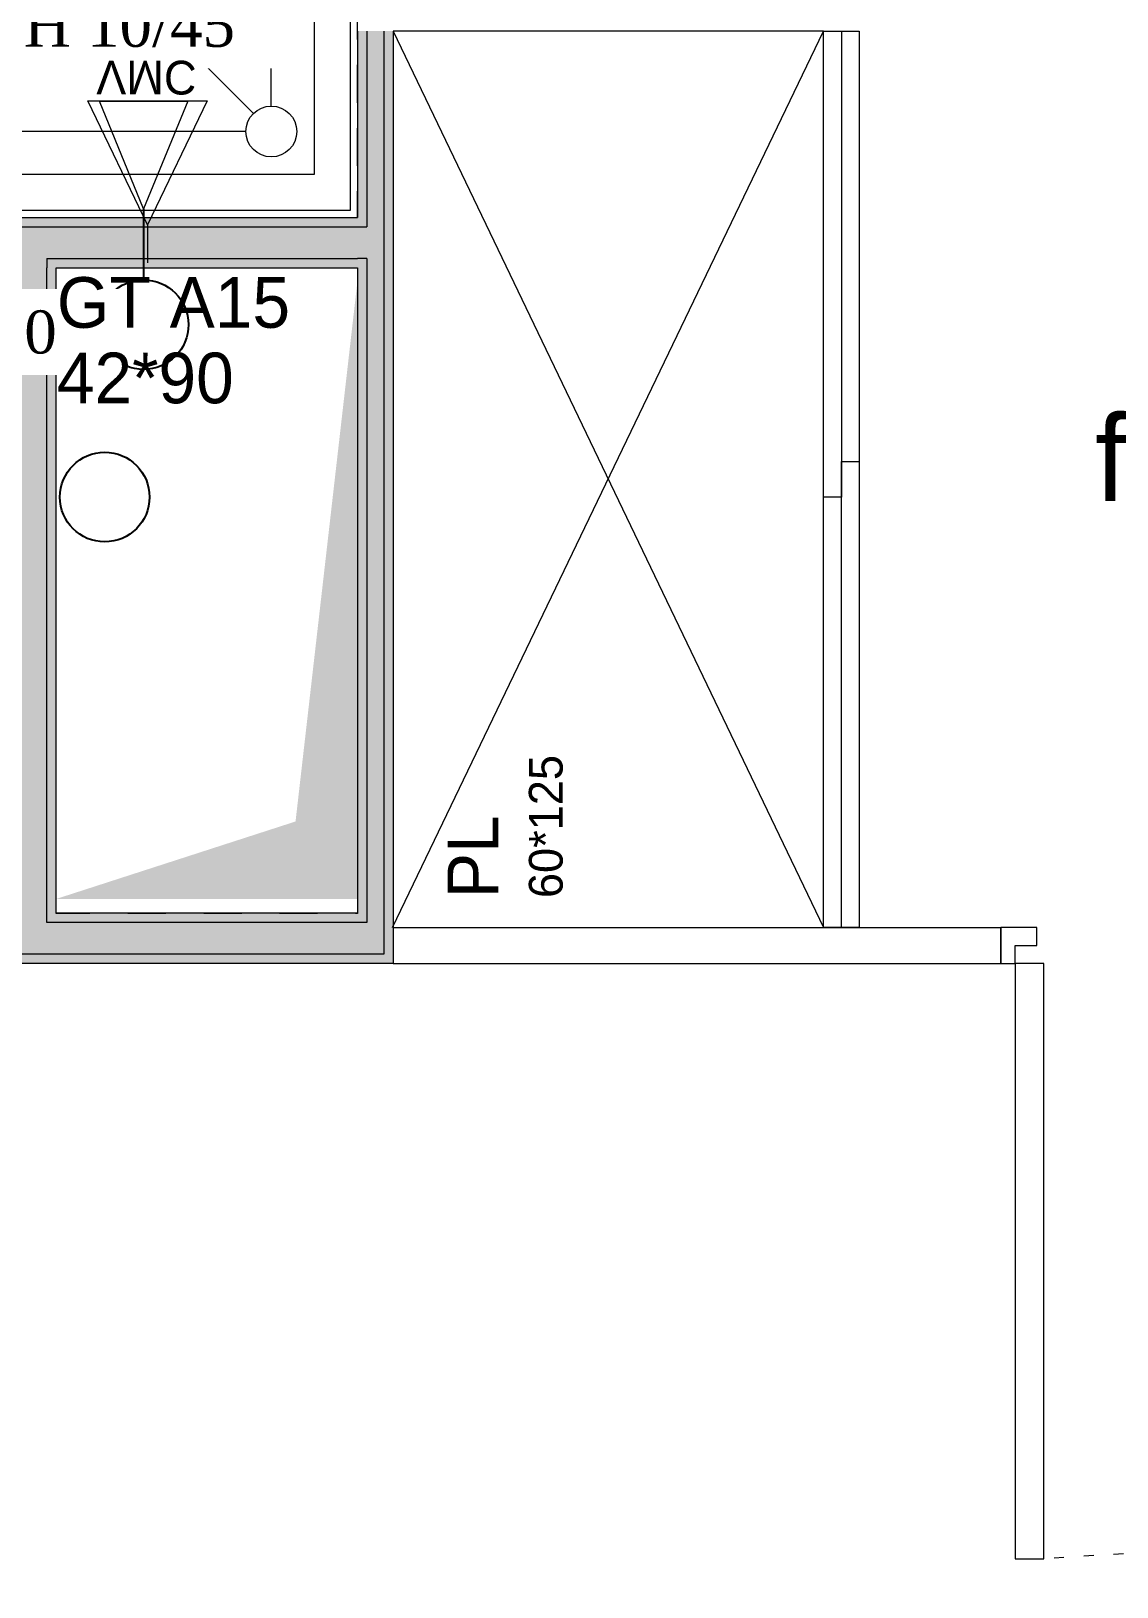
# Model space of a CAD drawing. Header units: centimetres. Extents: x 2738 to 7810, y 2495 to 5758.
# Drawn here: x 3812.4 to 3963.8, y 3155.6 to 3372.5 of the extents above; entities that cross this region are included whole.
import ezdxf

# ---------------------------------------------------------------- set-up
doc = ezdxf.new("R2010")
doc.units = ezdxf.units.CM
doc.header["$LTSCALE"] = 12.7
for name, pattern in [('ISO-03', [3, 1.2, -1.8]), ('Style de ligne -1', [0.83328, 0.41656, -0.41672]), ('Style de ligne -11', [0.694444, 0.41656, -0.277884]), ('Style de ligne -18', [0.328084, 0.109361, -0.218723]), ('VW-01', [0.83312, 0.41656, -0.41656])]:
    doc.linetypes.add(name, pattern=pattern)
for name, color, linetype, lineweight in [('B amÈnagement intÈrieur', 7, 'Continuous', 5), ('B aménagement intérieur', 7, 'Continuous', 5), ('B GÈnÈral', 7, 'Continuous', 5), ('B Général', 7, 'Continuous', 5), ('C ANNOTATIONS-prestations', 7, 'Continuous', 5), ('F REMPLISSAGE-vert clair', 7, 'Continuous', 13), ('F REMPLISSAGE-vert clair-1', 7, 'Continuous', 5), ('F REMPLISSAGE-vert foncÈ', 7, 'Continuous', 5), ('F REMPLISSAGE-vert foncé', 7, 'Continuous', 13), ('prlm-ELEC-CFO', 1, 'Continuous', 25), ('prlm-ELEC-SSI', 1, 'Continuous', 25)]:
    doc.layers.add(name, color=color, linetype=linetype, lineweight=lineweight)
doc.layers.add('B faience', color=7, linetype='Style de ligne -11', lineweight=13, true_color=0x0040ff)
doc.layers.add('C ANNOTATIONS-textes-numérotation gaine', color=7, linetype='ISO-03', lineweight=5, true_color=0xdd0000)
doc.layers.add('prlm-VMC', color=93, linetype='Continuous')
doc.styles.add('Eurostile', font='')
doc.styles.add('prlm-elec-ssi', font='comic.ttf', dxfattribs={"height": 12})
doc.styles.add('prlm-vmc', font='pala.ttf', dxfattribs={"height": 14})
doc.styles.get('Eurostile').set_extended_font_data('Eurostile')

# ---------------------------------------------------------------- blocks, each defined once
blk = doc.blocks.new('G 100_80')
at = {"layer": 'B GÈnÈral', "color": 254, "linetype": 'Continuous', "true_color": 0xd6d6d6}
blk.add_solid([(-30.88, 32.2), (2.5, 43), (-39.5, -43), (-39.5, 43)], dxfattribs=at)
blk = doc.blocks.new('Groupe-25-1')
at = {"layer": 'C ANNOTATIONS-textes-numérotation gaine', "color": 7, "linetype": 'VW-01', "flags": 128}
blk.add_lwpolyline([(3815.92, 3339.46), (3857.92, 3339.46), (3857.92, 3249.46), (3815.92, 3249.46)], close=True, dxfattribs=at)
at = {"layer": 'C ANNOTATIONS-textes-numérotation gaine', "color": 7, "insert": (3816.01, 3338.17), "char_height": 7.059, "width": 42, "attachment_point": 1, "line_spacing_factor": 0.894142, "style": 'Eurostile'}
blk.add_mtext('GT A15\\P42*90', dxfattribs=at)
blk = doc.blocks.new('VMC')
at = {"layer": 'B Général', "color": 7, "linetype": 'Style de ligne -1', "lineweight": 13}
blk.add_line((0, 10.77), (0, 17), dxfattribs=at)
at = {"layer": 'B Général', "color": 250, "linetype": 'Continuous', "lineweight": 5, "true_color": 0x444444, "flags": 128}
blk.add_lwpolyline([(0, 10.77), (-8.34, -6.52), (8.34, -6.52)], close=True, dxfattribs=at)
at = {"layer": 'C ANNOTATIONS-prestations', "insert": (-7.15, -7.39), "char_height": 4.706, "attachment_point": 1, "line_spacing_factor": 0.894142, "style": 'Eurostile'}
blk.add_mtext('VMC', dxfattribs=at)
blk = doc.blocks.new('Bac douche 80.80')
at = {"layer": 'B faience', "lineweight": 18, "flags": 128}
blk.add_lwpolyline([(-41, -40), (40, -40), (40, 41)], dxfattribs=at)
at = {"layer": 'B Général', "color": 7, "linetype": 'Continuous', "lineweight": 5}
for p, q in [((25.5, -25.5), (-31, 31)), ((28, -24.46), (28, 31)), ((24.46, -28), (-31, -28))]:
    blk.add_line(p, q, dxfattribs=at)
at = {"layer": 'B Général', "color": 7, "linetype": 'Continuous', "lineweight": 5, "flags": 128}
for points in [[(-41, 41), (39, 41), (39, -39), (-41, -39)], [(-36, 36), (34, 36), (34, -34), (-36, -34)]]:
    blk.add_lwpolyline(points, close=True, dxfattribs=at)
at = {"layer": 'B Général', "color": 7, "linetype": 'Continuous', "lineweight": 5}
blk.add_circle((28, -28), 3.54, dxfattribs=at)
at = {"layer": 'C ANNOTATIONS-prestations', "color": 7, "insert": (-36, 32.51), "char_height": 4.706, "width": 70, "attachment_point": 4, "line_spacing_factor": 0.894142, "style": 'Eurostile'}
blk.add_mtext('bac douche 80x80', dxfattribs=at)
blk = doc.blocks.new('Placard 60.125')
at = {"layer": 'B Général', "color": 7, "linetype": 'Continuous', "lineweight": 5}
for p, q in [((-62.5, 29.91), (62.5, -30.19)), ((62.5, 29.81), (-62.5, -30.19))]:
    blk.add_line(p, q, dxfattribs=at)
at = {"layer": 'B Général', "color": 7, "linetype": 'Continuous', "lineweight": 5, "flags": 128}
blk.add_lwpolyline([(62.5, -30.19), (62.5, 29.81), (-62.5, 29.81), (-62.5, -30.19)], dxfattribs=at)
at = {"layer": 'B Général', "color": 252, "linetype": 'Continuous', "lineweight": 5, "true_color": 0x888888, "flags": 128}
blk.add_lwpolyline([(62.5, -30.19), (62.5, -35.19), (-62.5, -35.19), (-62.5, -30.19)], close=True, dxfattribs=at)
at = {"layer": 'B Général', "color": 7, "linetype": 'Continuous', "lineweight": 5, "flags": 128}
for points in [[(62.5, -30.19), (62.5, -32.69), (-2.5, -32.69), (-2.5, -30.19)], [(2.5, -32.69), (2.5, -35.19), (-62.5, -35.19), (-62.5, -32.69)]]:
    blk.add_lwpolyline(points, close=True, dxfattribs=at)
at = {"layer": 'B Général', "color": 7, "insert": (-58.38, 22.22), "char_height": 7.059, "attachment_point": 1, "line_spacing_factor": 0.894142, "style": 'Eurostile'}
blk.add_mtext('PL', dxfattribs=at)
at = {"layer": 'C ANNOTATIONS-prestations', "insert": (-58.38, 8.5), "char_height": 4.706, "attachment_point": 4, "line_spacing_factor": 0.894142, "style": 'Eurostile'}
blk.add_mtext('60*125', dxfattribs=at)
blk = doc.blocks.new('xi.be')
at = {"layer": 'prlm-VMC', "color": 0, "linetype": 'ByBlock', "lineweight": 5, "flags": 128}
blk.add_lwpolyline([(-6.17, -15), (6.17, -15), (0, 0)], close=True, dxfattribs=at)
at = {"layer": 'prlm-VMC', "color": 0, "linetype": 'ByBlock', "lineweight": 5}
blk.add_solid([(0, -1), (5.17, -14), (-5.17, -14), (0, -1)], dxfattribs=at)

msp = doc.modelspace()

# ---------------------------------------------------------------- hatches: boundary and pattern name
at = {"layer": 'B amÈnagement intÈrieur', "linetype": 'Continuous', "lineweight": 0, "true_color": 0xc0dcc0}
for points in [[(3861.62, 3243.78), (3862.92, 3242.48), (3862.92, 3372.48), (3857.92, 3372.48), (3857.92, 3345.18), (3859.22, 3345.18), (3859.22, 3340.78), (3857.92, 3340.78), (3857.92, 3249.48), (3859.22, 3248.18)], [(3857.92, 3345.18), (3857.92, 3346.48), (3769.92, 3346.48), (3769.92, 3339.48), (3810.22, 3339.48), (3810.22, 3340.78), (3814.62, 3340.78), (3814.62, 3339.48), (3857.92, 3339.48), (3857.92, 3340.78), (3859.22, 3340.78), (3859.22, 3345.18)], [(3810.22, 3339.48), (3808.92, 3339.48), (3808.92, 3249.48), (3810.22, 3249.48), (3810.22, 3248.18), (3814.62, 3248.18), (3814.62, 3249.48), (3815.92, 3249.48), (3815.92, 3339.48), (3814.62, 3339.48), (3814.62, 3340.78), (3810.22, 3340.78)], [(3810.22, 3248.18), (3810.22, 3249.48), (3769.92, 3249.48), (3769.92, 3242.48), (3862.92, 3242.48), (3861.62, 3243.78), (3859.22, 3248.18), (3857.92, 3249.48), (3814.62, 3249.48), (3814.62, 3248.18)]]:
    msp.add_hatch(color=9, dxfattribs=at).paths.add_polyline_path(points)

# ---------------------------------------------------------------- linework, layer by layer
at = {"layer": 'B aménagement intérieur', "color": 98, "linetype": 'Continuous', "lineweight": 13, "true_color": 0x004400}
for p, q in [((3857.92, 3372.48), (3857.92, 3346.48)), ((3862.92, 3372.48), (3862.92, 3242.48)), ((3769.92, 3346.48), (3857.92, 3346.48)), ((3815.92, 3249.48), (3815.92, 3339.48)), ((3815.92, 3339.48), (3857.92, 3339.48)), ((3857.92, 3339.48), (3857.92, 3249.48)), ((3857.92, 3249.48), (3815.92, 3249.48)), ((3862.92, 3242.48), (3769.92, 3242.48))]:
    msp.add_line(p, q, dxfattribs=at)
at = {"layer": 'B Général', "color": 7, "linetype": 'Continuous', "lineweight": 13}
for p, q in [((3862.92, 3247.48), (3947.68, 3247.48)), ((3862.92, 3242.48), (3947.68, 3242.48))]:
    msp.add_line(p, q, dxfattribs=at)
at = {"layer": 'B Général', "color": 7, "linetype": 'Continuous', "lineweight": 5}
for p, q in [((3862.92, 3247.48), (3947.68, 3247.48)), ((3947.68, 3242.48), (3947.68, 3247.48)), ((3952.68, 3247.48), (3947.68, 3247.48)), ((3947.68, 3247.48), (3947.68, 3242.48)), ((3952.68, 3244.98), (3952.68, 3247.48)), ((3949.68, 3242.48), (3949.68, 3244.98)), ((3949.68, 3244.98), (3952.68, 3244.98)), ((3862.92, 3242.48), (3947.68, 3242.48)), ((3947.68, 3242.48), (3949.68, 3242.48))]:
    msp.add_line(p, q, dxfattribs=at)
at = {"layer": 'B Général'}
for p, q in [((3949.68, 3242.48), (3949.68, 3159.48)), ((3953.68, 3242.48), (3949.68, 3242.48)), ((3953.68, 3159.48), (3953.68, 3242.48)), ((3949.68, 3159.48), (3953.68, 3159.48))]:
    msp.add_line(p, q, dxfattribs=at)
at = {"layer": 'B Général', "linetype": 'Style de ligne -18', "lineweight": 5}
msp.add_line((3964.78, 3160.19), (3953.68, 3159.48), dxfattribs=at)
at = {"layer": 'F REMPLISSAGE-vert clair'}
for p, q in [((3859.22, 3372.48), (3859.22, 3345.18)), ((3861.62, 3372.48), (3861.62, 3243.78)), ((3769.92, 3345.18), (3857.92, 3345.18)), ((3857.92, 3345.18), (3859.22, 3345.18)), ((3814.62, 3340.78), (3814.62, 3339.48)), ((3814.62, 3340.78), (3857.92, 3340.78)), ((3859.22, 3340.78), (3857.92, 3340.78)), ((3859.22, 3340.78), (3859.22, 3248.18)), ((3814.62, 3249.48), (3814.62, 3339.48)), ((3814.62, 3248.18), (3814.62, 3249.48)), ((3859.22, 3248.18), (3814.62, 3248.18)), ((3861.62, 3243.78), (3769.92, 3243.78))]:
    msp.add_line(p, q, dxfattribs=at)
at = {"layer": 'F REMPLISSAGE-vert clair-1', "color": 9, "linetype": 'Continuous', "true_color": 0xc0dcc0}
for points in [[(3859.22, 3248.18), (3861.62, 3243.78), (3859.22, 3372.48), (3861.62, 3372.48)], [(3859.22, 3340.78), (3859.22, 3345.18), (3769.92, 3340.78), (3769.92, 3345.18)], [(3814.62, 3340.78), (3810.22, 3340.78), (3814.62, 3248.18), (3810.22, 3248.18)], [(3769.92, 3243.78), (3861.62, 3243.78), (3769.92, 3248.18), (3859.22, 3248.18)]]:
    msp.add_solid(points, dxfattribs=at)
at = {"layer": 'F REMPLISSAGE-vert foncÈ', "color": 54, "linetype": 'Continuous', "true_color": 0x99aa00}
for points in [[(3857.92, 3372.48), (3857.92, 3345.18), (3859.22, 3372.48), (3859.22, 3345.18)], [(3861.62, 3243.78), (3862.92, 3242.48), (3861.62, 3372.48), (3862.92, 3372.48)], [(3857.92, 3345.18), (3857.92, 3346.48), (3769.92, 3345.18), (3769.92, 3346.48)], [(3857.92, 3339.48), (3857.92, 3340.78), (3814.62, 3339.48), (3814.62, 3340.78)], [(3857.92, 3249.48), (3859.22, 3248.18), (3857.92, 3340.78), (3859.22, 3340.78)], [(3815.92, 3339.48), (3814.62, 3339.48), (3815.92, 3249.48), (3814.62, 3249.48)], [(3814.62, 3249.48), (3814.62, 3248.18), (3857.92, 3249.48), (3859.22, 3248.18)], [(3769.92, 3242.48), (3862.92, 3242.48), (3769.92, 3243.78), (3861.62, 3243.78)]]:
    msp.add_solid(points, dxfattribs=at)
at = {"layer": 'F REMPLISSAGE-vert foncé', "color": 98, "linetype": 'Continuous', "lineweight": 13, "true_color": 0x004400}
for p, q in [((3857.92, 3372.48), (3857.92, 3346.48)), ((3862.92, 3372.48), (3862.92, 3242.48)), ((3769.92, 3346.48), (3857.92, 3346.48)), ((3815.92, 3249.48), (3815.92, 3339.48)), ((3815.92, 3339.48), (3857.92, 3339.48)), ((3857.92, 3339.48), (3857.92, 3249.48)), ((3857.92, 3249.48), (3815.92, 3249.48)), ((3862.92, 3242.48), (3769.92, 3242.48))]:
    msp.add_line(p, q, dxfattribs=at)
at = {"layer": 'F REMPLISSAGE-vert foncé'}
for p, q in [((3859.22, 3372.48), (3859.22, 3345.18)), ((3861.62, 3372.48), (3861.62, 3243.78)), ((3769.92, 3345.18), (3857.92, 3345.18)), ((3814.62, 3340.78), (3857.92, 3340.78)), ((3859.22, 3340.78), (3859.22, 3248.18)), ((3814.62, 3249.48), (3814.62, 3339.48)), ((3859.22, 3248.18), (3814.62, 3248.18)), ((3861.62, 3243.78), (3769.92, 3243.78))]:
    msp.add_line(p, q, dxfattribs=at)
at = {"layer": 'prlm-ELEC-CFO'}
msp.add_arc((3756.28, 3373.51), 327.18, 282.1557, 334.2719, dxfattribs=at)
at = {"layer": 'prlm-VMC'}
for points in [[(3828.11, 3347.72), (3828.11, 3337.8)], [(3821.86, 3331.55), (3756.03, 3331.55)]]:
    msp.add_lwpolyline(points, dxfattribs=at)
for centre in [(3828.11, 3331.55), (3822.69, 3307.51)]:
    msp.add_circle(centre, 6.25, dxfattribs=at)

# ---------------------------------------------------------------- block references
at = {"layer": 'B aménagement intérieur', "color": 7, "rotation": 180}
msp.add_blockref('G 100_80', (3818.42, 3294.48), dxfattribs=at)
at = {"layer": 'B Général', "color": 7}
msp.add_blockref('Bac douche 80.80', (3817.92, 3386.48), dxfattribs=at)
at = {"layer": 'B Général', "color": 7, "rotation": 90}
msp.add_blockref('Placard 60.125', (3892.73, 3309.98), dxfattribs=at)
at = {"layer": 'B Général', "color": 7, "xscale": -1, "rotation": 180}
msp.add_blockref('VMC', (3828.65, 3356.25), dxfattribs=at)
at = {"layer": 'C ANNOTATIONS-textes-numérotation gaine', "color": 7}
msp.add_blockref('Groupe-25-1', (0, 0), dxfattribs=at)
at = {"layer": 'prlm-VMC', "xscale": -1, "rotation": 180}
msp.add_blockref('xi.be', (3828.11, 3347.72), dxfattribs=at)

# ---------------------------------------------------------------- next in the draw order: texts
at = {"layer": 'prlm-ELEC-SSI', "lineweight": 20, "insert": (3974.19, 3312.86), "char_height": 12, "attachment_point": 5, "line_spacing_factor": 0.8, "style": 'prlm-elec-ssi', "bg_fill": 3, "box_fill_scale": 1.1, "bg_fill_color": 256, "bg_fill_transparency": 0}
msp.add_mtext('fum', dxfattribs=at)
at = {"layer": 'prlm-VMC', "ltscale": 25, "char_height": 6, "width": 58.6147, "attachment_point": 5, "line_spacing_factor": 0.8, "style": 'prlm-vmc', "bg_fill": 2}
for s, insert in [('Alizé H 10/45', (3815.19, 3373.24)), ('Alizé T 5/30', (3793.1, 3330.48))]:
    msp.add_mtext(s, dxfattribs=dict(at, insert=insert))

doc.saveas('drawing.dxf')
